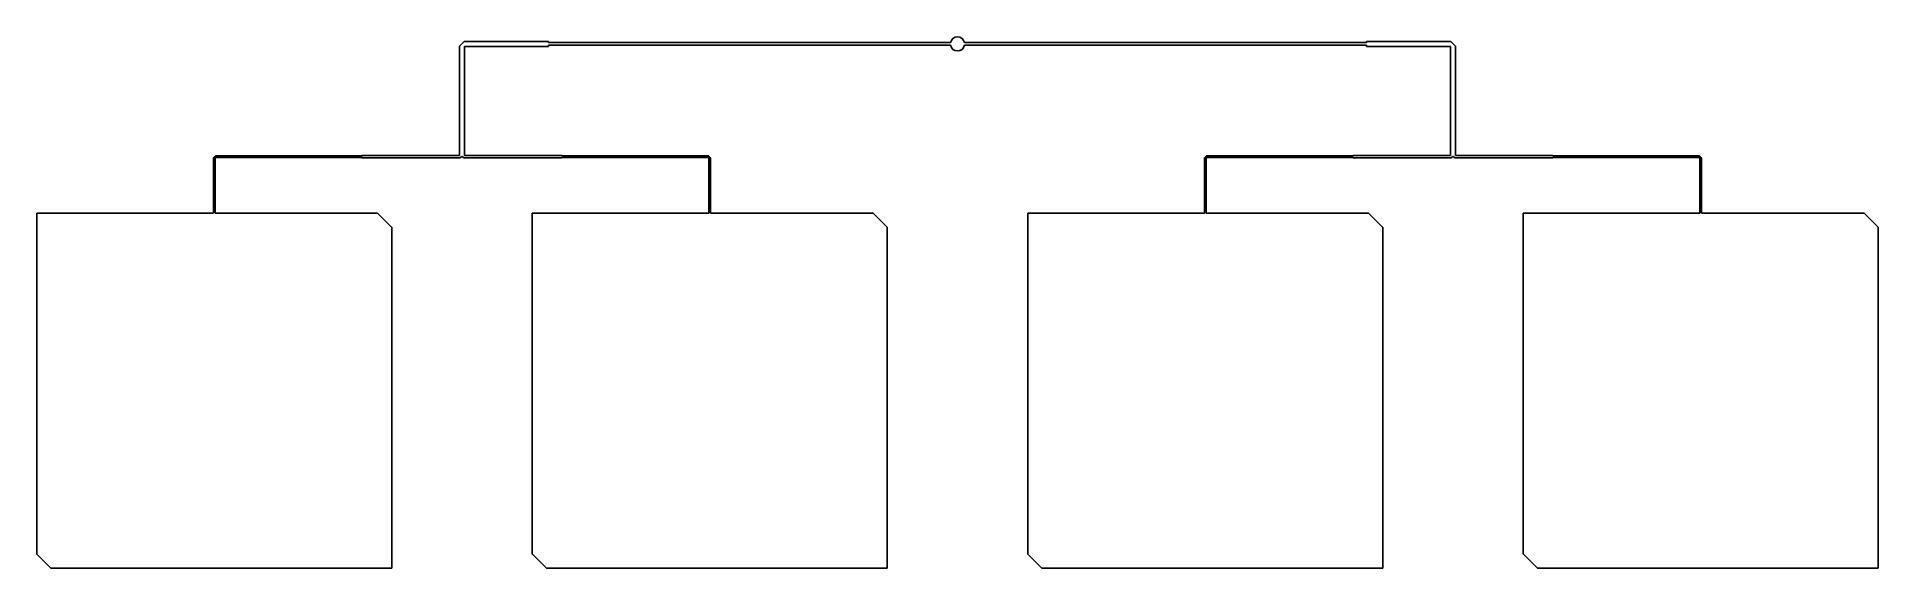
# Model space of a CAD drawing. Extents: x -163 to 163, y -93 to 1.
import ezdxf

# ---------------------------------------------------------------- set-up
doc = ezdxf.new("R2010")
doc.units = 0
doc.header["$MEASUREMENT"] = 0
doc.layers.add('BLACK', color=7, linetype='CONTINUOUS')

msp = doc.modelspace()

# ---------------------------------------------------------------- linework, layer by layer
at = {"layer": 'Black'}
for p, q in [((-88.3701, -0.383378), (-87.5647, 0.421977)), ((-87.5647, 0.421977), (-87.5638, 0.422607)), ((-87.5638, 0.422607), (-87.5631, 0.423451)), ((-87.5631, 0.423451), (-87.5603, 0.425085)), ((-87.5603, 0.425085), (-87.5576, 0.426958)), ((-87.5576, 0.426958), (-87.5565, 0.427243)), ((-87.5565, 0.427243), (-87.5556, 0.427792)), ((-87.5556, 0.427792), (-87.5524, 0.428359)), ((-87.5524, 0.428359), (-87.5492, 0.429205)), ((-87.5492, 0.429205), (-87.5481, 0.429109)), ((-87.5481, 0.429109), (-87.547, 0.4293)), ((-87.547, 0.4293), (-72.6304, 0.4293)), ((-72.6304, 0.4293), (-72.6282, 0.42892)), ((-72.6282, 0.42892), (-72.6261, 0.42892)), ((-72.6261, 0.42892), (-72.624, 0.428172)), ((-72.624, 0.428172), (-72.6218, 0.427792)), ((-72.6218, 0.427792), (-72.62, 0.426699)), ((-72.62, 0.426699), (-72.6179, 0.425951)), ((-72.6179, 0.425951), (-72.6162, 0.424544)), ((-72.6162, 0.424544), (-72.6143, 0.423451)), ((-72.6143, 0.423451), (-72.6129, 0.421776)), ((-72.6129, 0.421776), (-72.6112, 0.42037)), ((-72.6112, 0.42037), (-72.6102, 0.418477)), ((-72.6102, 0.418477), (-72.6087, 0.4168)), ((-72.6087, 0.4168), (-72.608, 0.414744)), ((-72.608, 0.414744), (-72.6069, 0.412851)), ((-72.6069, 0.412851), (-72.6065, 0.410697)), ((-72.6065, 0.410697), (-72.6058, 0.408641)), ((-72.6058, 0.408641), (-72.6058, 0.406455)), ((-72.6058, 0.406455), (-72.6054, 0.4043)), ((-72.6054, 0.4043), (-72.6054, 0.21253)), ((-72.6054, 0.21253), (-72.6053, 0.21141)), ((-72.6053, 0.21141), (-72.6042, 0.2113)), ((-72.6042, 0.2113), (-1.20429, 0.2113)), ((-1.20429, 0.2113), (-1.05747, 0.614687)), ((-1.05747, 0.614687), (-0.777354, 0.948513)), ((-0.777354, 0.948513), (-0.399958, 1.1664)), ((-0.399958, 1.1664), (0.0292, 1.24208)), ((0.0292, 1.24208), (0.458358, 1.1664)), ((0.458358, 1.1664), (0.835754, 0.948513)), ((0.835754, 0.948513), (1.11587, 0.614687)), ((1.11587, 0.614687), (1.26269, 0.2113)), ((1.26269, 0.2113), (72.6626, 0.2113)), ((72.6626, 0.2113), (72.6637, 0.21141)), ((72.6637, 0.21141), (72.6638, 0.21253)), ((72.6638, 0.4043), (72.6642, 0.406455)), ((72.6638, 0.21253), (72.6638, 0.4043)), ((72.6642, 0.408641), (72.6649, 0.410697)), ((72.6642, 0.406455), (72.6642, 0.408641)), ((72.6649, 0.410697), (72.6653, 0.412851)), ((72.6653, 0.412851), (72.6664, 0.414744)), ((72.6664, 0.414744), (72.6671, 0.4168)), ((72.6671, 0.4168), (72.6686, 0.418477)), ((72.6686, 0.418477), (72.6696, 0.42037)), ((72.6696, 0.42037), (72.6713, 0.421776)), ((72.6713, 0.421776), (72.6727, 0.423451)), ((72.6727, 0.423451), (72.6746, 0.424544)), ((72.6746, 0.424544), (72.6763, 0.425951)), ((72.6763, 0.425951), (72.6784, 0.426699)), ((72.6784, 0.426699), (72.6802, 0.427792)), ((72.6802, 0.427792), (72.6824, 0.428172)), ((72.6824, 0.428172), (72.6845, 0.42892)), ((72.6845, 0.42892), (72.6866, 0.42892)), ((72.6866, 0.42892), (72.6888, 0.4293)), ((72.6888, 0.4293), (87.6054, 0.4293)), ((87.6054, 0.4293), (87.6065, 0.429109)), ((87.6065, 0.429109), (87.6076, 0.429205)), ((87.6076, 0.429205), (87.6108, 0.428359)), ((87.6108, 0.428359), (87.614, 0.427792)), ((87.614, 0.427792), (87.6149, 0.427243)), ((87.6149, 0.427243), (87.616, 0.426958)), ((87.616, 0.426958), (87.6187, 0.425083)), ((87.6187, 0.425083), (87.6215, 0.423451)), ((87.6215, 0.423451), (87.6222, 0.422609)), ((87.6222, 0.422609), (87.6231, 0.421978)), ((87.6231, 0.421978), (88.4285, -0.383378)), ((-88.3774, -0.401056), (-88.3772, -0.399973)), ((-88.3774, -19.7875), (-88.3774, -0.401056)), ((-88.3773, -0.398877), (-88.3765, -0.395719)), ((-88.3772, -0.399973), (-88.3773, -0.398877)), ((-88.3765, -0.395719), (-88.3759, -0.392505)), ((-88.3759, -0.392505), (-88.3753, -0.391554)), ((-88.3753, -0.391554), (-88.3751, -0.390491)), ((-88.3751, -0.390491), (-88.3732, -0.387814)), ((-88.3732, -0.387814), (-88.3716, -0.384986)), ((-88.3716, -0.384986), (-88.3707, -0.38428)), ((-88.3707, -0.38428), (-88.3701, -0.383378)), ((-87.4933, -0.45481), (-87.4934, -0.45593)), ((-87.4934, -0.45593), (-87.4934, -19.7875)), ((-87.4922, -0.4547), (-87.4933, -0.45481)), ((-72.6304, -0.4547), (-87.4922, -0.4547)), ((-72.6282, -0.45432), (-72.6304, -0.4547)), ((-72.6261, -0.45432), (-72.6282, -0.45432)), ((-72.624, -0.453572), (-72.6261, -0.45432)), ((-72.6218, -0.453192), (-72.624, -0.453572)), ((-72.62, -0.452099), (-72.6218, -0.453192)), ((-72.6179, -0.451351), (-72.62, -0.452099)), ((-72.6162, -0.449944), (-72.6179, -0.451351)), ((-72.6143, -0.448851), (-72.6162, -0.449944)), ((-72.6129, -0.447176), (-72.6143, -0.448851)), ((-72.6112, -0.44577), (-72.6129, -0.447176)), ((-72.6102, -0.443877), (-72.6112, -0.44577)), ((-72.6087, -0.4422), (-72.6102, -0.443877)), ((-72.608, -0.440144), (-72.6087, -0.4422)), ((-72.6069, -0.438251), (-72.608, -0.440144)), ((-72.6065, -0.436097), (-72.6069, -0.438251)), ((-72.6058, -0.434041), (-72.6065, -0.436097)), ((-72.6054, -0.4297), (-72.6058, -0.431855)), ((-72.6058, -0.431855), (-72.6058, -0.434041)), ((-72.6053, -0.23681), (-72.6054, -0.23793)), ((-72.6054, -0.23793), (-72.6054, -0.4297)), ((-72.6042, -0.2367), (-72.6053, -0.23681)), ((-1.20429, -0.2367), (-72.6042, -0.2367)), ((-1.05747, -0.640087), (-1.20429, -0.2367)), ((-0.777354, -0.973913), (-1.05747, -0.640087)), ((-0.399958, -1.1918), (-0.777354, -0.973913)), ((0.0292, -1.26747), (-0.399958, -1.1918)), ((0.458358, -1.1918), (0.0292, -1.26747)), ((0.835754, -0.973913), (0.458358, -1.1918)), ((1.11587, -0.640087), (0.835754, -0.973913)), ((1.26269, -0.2367), (1.11587, -0.640087)), ((72.6626, -0.2367), (1.26269, -0.2367)), ((72.6637, -0.23681), (72.6626, -0.2367)), ((72.6638, -0.23793), (72.6637, -0.23681)), ((72.6638, -0.4297), (72.6638, -0.23793)), ((72.6642, -0.431855), (72.6638, -0.4297)), ((72.6642, -0.434041), (72.6642, -0.431855)), ((72.6649, -0.436097), (72.6642, -0.434041)), ((72.6653, -0.438251), (72.6649, -0.436097)), ((72.6664, -0.440144), (72.6653, -0.438251)), ((72.6671, -0.4422), (72.6664, -0.440144)), ((72.6686, -0.443877), (72.6671, -0.4422)), ((72.6696, -0.44577), (72.6686, -0.443877)), ((72.6713, -0.447176), (72.6696, -0.44577)), ((72.6727, -0.448851), (72.6713, -0.447176)), ((72.6746, -0.449944), (72.6727, -0.448851)), ((72.6763, -0.451351), (72.6746, -0.449944)), ((72.6784, -0.452099), (72.6763, -0.451351)), ((72.6802, -0.453192), (72.6784, -0.452099)), ((72.6824, -0.453572), (72.6802, -0.453192)), ((72.6845, -0.45432), (72.6824, -0.453572)), ((72.6866, -0.45432), (72.6845, -0.45432)), ((72.6888, -0.4547), (72.6866, -0.45432)), ((87.5506, -0.4547), (72.6888, -0.4547)), ((87.5517, -0.45481), (87.5506, -0.4547)), ((87.5518, -0.45593), (87.5517, -0.45481)), ((87.5518, -19.7875), (87.5518, -0.45593)), ((88.4285, -0.383378), (88.4291, -0.384278)), ((88.4291, -0.384278), (88.43, -0.384986)), ((88.43, -0.384986), (88.4316, -0.387817)), ((88.4316, -0.387817), (88.4335, -0.390491)), ((88.4335, -0.390491), (88.4337, -0.391554)), ((88.4337, -0.391554), (88.4343, -0.392505)), ((88.4343, -0.392505), (88.4349, -0.395719)), ((88.4349, -0.395719), (88.4357, -0.398877)), ((88.4357, -0.398877), (88.4356, -0.399973)), ((88.4356, -0.399973), (88.4358, -0.401056)), ((88.4358, -0.401056), (88.4358, -19.7875)), ((-132.055, -20.2483), (-132.054, -20.2451)), ((-132.055, -20.2494), (-132.055, -20.2483)), ((-132.055, -20.2505), (-132.055, -20.2494)), ((-132.055, -30.0115), (-132.055, -20.2505)), ((-132.054, -20.2419), (-132.053, -20.241)), ((-132.054, -20.2451), (-132.054, -20.2419)), ((-132.053, -20.2399), (-132.051, -20.2372)), ((-132.053, -20.241), (-132.053, -20.2399)), ((-132.051, -20.2372), (-132.049, -20.2344)), ((-132.049, -20.2337), (-132.048, -20.2328)), ((-132.049, -20.2344), (-132.049, -20.2337)), ((-132.048, -20.2328), (-131.698, -19.8825)), ((-131.779, -20.1502), (-131.78, -20.1503)), ((-131.78, -20.1503), (-131.78, -20.1514)), ((-131.78, -20.1514), (-131.78, -30.0115)), ((-105.679, -20.1502), (-131.779, -20.1502)), ((-131.698, -19.8825), (-131.697, -19.8819)), ((-131.697, -19.8819), (-131.696, -19.881)), ((-131.696, -19.881), (-131.693, -19.8794)), ((-131.693, -19.8794), (-131.691, -19.8775)), ((-131.691, -19.8775), (-131.689, -19.8773)), ((-131.689, -19.8773), (-131.688, -19.8767)), ((-131.688, -19.8767), (-131.685, -19.8761)), ((-131.685, -19.8761), (-131.682, -19.8753)), ((-131.682, -19.8753), (-131.681, -19.8754)), ((-131.681, -19.8754), (-131.68, -19.8752)), ((-131.68, -19.8752), (-105.679, -19.8752)), ((-105.679, -19.8752), (-105.678, -19.8751)), ((-105.678, -20.1503), (-105.679, -20.1502)), ((-105.678, -19.8137), (-105.677, -19.8115)), ((-105.678, -19.874), (-105.678, -19.8137)), ((-105.678, -19.8751), (-105.678, -19.874)), ((-105.678, -20.1514), (-105.678, -20.1503)), ((-105.678, -20.2117), (-105.678, -20.1514)), ((-105.677, -20.2139), (-105.678, -20.2117)), ((-105.677, -19.8073), (-105.676, -19.8051)), ((-105.677, -19.8094), (-105.677, -19.8073)), ((-105.677, -19.8115), (-105.677, -19.8094)), ((-105.677, -20.216), (-105.677, -20.2139)), ((-105.677, -20.2181), (-105.677, -20.216)), ((-105.676, -20.2203), (-105.677, -20.2181)), ((-105.676, -19.8051), (-105.675, -19.8033)), ((-105.675, -20.2221), (-105.676, -20.2203)), ((-105.675, -19.8033), (-105.674, -19.8012)), ((-105.674, -20.2242), (-105.675, -20.2221)), ((-105.674, -19.8012), (-105.673, -19.7995)), ((-105.673, -20.2259), (-105.674, -20.2242)), ((-105.673, -19.7995), (-105.672, -19.7976)), ((-105.672, -20.2278), (-105.673, -20.2259)), ((-105.672, -19.7976), (-105.67, -19.7962)), ((-105.67, -20.2292), (-105.672, -20.2278)), ((-105.67, -19.7962), (-105.669, -19.7945)), ((-105.669, -20.2309), (-105.67, -20.2292)), ((-105.669, -19.7945), (-105.667, -19.7935)), ((-105.667, -20.2319), (-105.669, -20.2309)), ((-105.667, -19.7935), (-105.665, -19.792)), ((-105.665, -20.2334), (-105.667, -20.2319)), ((-105.665, -19.792), (-105.663, -19.7913)), ((-105.663, -20.2341), (-105.665, -20.2334)), ((-105.663, -19.7913), (-105.661, -19.7902)), ((-105.661, -20.2352), (-105.663, -20.2341)), ((-105.661, -19.7902), (-105.659, -19.7898)), ((-105.659, -20.2356), (-105.661, -20.2352)), ((-105.659, -19.7898), (-105.657, -19.7891)), ((-105.657, -20.2363), (-105.659, -20.2356)), ((-105.657, -19.7891), (-105.655, -19.7891)), ((-105.655, -20.2363), (-105.657, -20.2363)), ((-105.655, -19.7891), (-105.653, -19.7887)), ((-105.653, -20.2367), (-105.655, -20.2363)), ((-105.653, -19.7887), (-88.3786, -19.7887)), ((-88.2335, -20.2367), (-105.653, -20.2367)), ((-88.3786, -19.7887), (-88.3775, -19.7886)), ((-88.3775, -19.7886), (-88.3774, -19.7875)), ((-88.2324, -20.2365), (-88.2335, -20.2367)), ((-88.2313, -20.2366), (-88.2324, -20.2365)), ((-88.2281, -20.2358), (-88.2313, -20.2366)), ((-88.2249, -20.2352), (-88.2281, -20.2358)), ((-88.224, -20.2346), (-88.2249, -20.2352)), ((-88.2229, -20.2344), (-88.224, -20.2346)), ((-88.2202, -20.2325), (-88.2229, -20.2344)), ((-88.2174, -20.2309), (-88.2202, -20.2325)), ((-88.2167, -20.23), (-88.2174, -20.2309)), ((-88.2158, -20.2294), (-88.2167, -20.23)), ((-88, -20.0136), (-88.2158, -20.2294)), ((-87.9991, -20.0128), (-88, -20.0136)), ((-87.9979, -20.0127), (-87.9991, -20.0128)), ((-87.8729, -20.0127), (-87.9979, -20.0127)), ((-87.8717, -20.0128), (-87.8729, -20.0127)), ((-87.8708, -20.0136), (-87.8717, -20.0128)), ((-87.655, -20.2294), (-87.8708, -20.0136)), ((-87.6541, -20.23), (-87.655, -20.2294)), ((-87.6534, -20.2309), (-87.6541, -20.23)), ((-87.6506, -20.2325), (-87.6534, -20.2309)), ((-87.6479, -20.2344), (-87.6506, -20.2325)), ((-87.6468, -20.2346), (-87.6479, -20.2344)), ((-87.6459, -20.2352), (-87.6468, -20.2346)), ((-87.6427, -20.2358), (-87.6459, -20.2352)), ((-87.6395, -20.2366), (-87.6427, -20.2358)), ((-87.6384, -20.2365), (-87.6395, -20.2366)), ((-87.6373, -20.2367), (-87.6384, -20.2365)), ((-70.2181, -20.2367), (-87.6373, -20.2367)), ((-87.4934, -19.7875), (-87.4933, -19.7886)), ((-87.4933, -19.7886), (-87.4922, -19.7887)), ((-87.4922, -19.7887), (-70.2181, -19.7887)), ((-70.2181, -19.7887), (-70.2159, -19.7891)), ((-70.2159, -20.2363), (-70.2181, -20.2367)), ((-70.2159, -19.7891), (-70.2138, -19.7891)), ((-70.2138, -20.2363), (-70.2159, -20.2363)), ((-70.2138, -19.7891), (-70.2117, -19.7898)), ((-70.2117, -20.2356), (-70.2138, -20.2363)), ((-70.2117, -19.7898), (-70.2095, -19.7902)), ((-70.2095, -20.2352), (-70.2117, -20.2356)), ((-70.2095, -19.7902), (-70.2077, -19.7913)), ((-70.2077, -20.2341), (-70.2095, -20.2352)), ((-70.2077, -19.7913), (-70.2056, -19.792)), ((-70.2056, -20.2334), (-70.2077, -20.2341)), ((-70.2056, -19.792), (-70.2039, -19.7935)), ((-70.2039, -20.2319), (-70.2056, -20.2334)), ((-70.2039, -19.7935), (-70.202, -19.7945)), ((-70.202, -20.2309), (-70.2039, -20.2319)), ((-70.202, -19.7945), (-70.2006, -19.7962)), ((-70.2006, -20.2292), (-70.202, -20.2309)), ((-70.2006, -19.7962), (-70.1989, -19.7976)), ((-70.1989, -20.2278), (-70.2006, -20.2292)), ((-70.1989, -19.7976), (-70.1979, -19.7995)), ((-70.1979, -20.2259), (-70.1989, -20.2278)), ((-70.1979, -19.7995), (-70.1964, -19.8012)), ((-70.1964, -20.2242), (-70.1979, -20.2259)), ((-70.1964, -19.8012), (-70.1957, -19.8033)), ((-70.1957, -20.2221), (-70.1964, -20.2242)), ((-70.1957, -19.8033), (-70.1946, -19.8051)), ((-70.1946, -20.2203), (-70.1957, -20.2221)), ((-70.1946, -19.8051), (-70.1942, -19.8073)), ((-70.1942, -20.2181), (-70.1946, -20.2203)), ((-70.1942, -19.8073), (-70.1935, -19.8094)), ((-70.1935, -20.216), (-70.1942, -20.2181)), ((-70.1935, -19.8094), (-70.1935, -19.8115)), ((-70.1935, -19.8115), (-70.1931, -19.8137)), ((-70.1931, -20.2117), (-70.1935, -20.2139)), ((-70.1935, -20.2139), (-70.1935, -20.216)), ((-70.1931, -19.8137), (-70.1931, -19.874)), ((-70.1931, -19.874), (-70.193, -19.8751)), ((-70.193, -20.1503), (-70.1931, -20.1514)), ((-70.1931, -20.1514), (-70.1931, -20.2117)), ((-70.193, -19.8751), (-70.1919, -19.8752)), ((-70.1919, -20.1502), (-70.193, -20.1503)), ((-70.1919, -19.8752), (-44.1909, -19.8752)), ((-44.0918, -20.1502), (-70.1919, -20.1502)), ((-44.1909, -19.8752), (-44.1898, -19.8754)), ((-44.1898, -19.8754), (-44.1887, -19.8753)), ((-44.1887, -19.8753), (-44.1855, -19.8761)), ((-44.1855, -19.8761), (-44.1823, -19.8767)), ((-44.1823, -19.8767), (-44.1814, -19.8773)), ((-44.1814, -19.8773), (-44.1803, -19.8775)), ((-44.1803, -19.8775), (-44.1776, -19.8794)), ((-44.1776, -19.8794), (-44.1748, -19.881)), ((-44.1748, -19.881), (-44.1741, -19.8819)), ((-44.1741, -19.8819), (-44.1732, -19.8825)), ((-44.1732, -19.8825), (-43.8229, -20.2328)), ((-44.0907, -20.1503), (-44.0918, -20.1502)), ((-44.0906, -20.1514), (-44.0907, -20.1503)), ((-44.0906, -30.0115), (-44.0906, -20.1514)), ((-43.8229, -20.2328), (-43.8223, -20.2337)), ((-43.8223, -20.2337), (-43.8214, -20.2344)), ((-43.8214, -20.2344), (-43.8198, -20.2372)), ((-43.8198, -20.2372), (-43.8179, -20.2399)), ((-43.8179, -20.2399), (-43.8177, -20.241)), ((-43.8177, -20.241), (-43.8171, -20.2419)), ((-43.8171, -20.2419), (-43.8165, -20.2451)), ((-43.8165, -20.2451), (-43.8157, -20.2483)), ((-43.8157, -20.2483), (-43.8158, -20.2494)), ((-43.8158, -20.2494), (-43.8156, -20.2505)), ((-43.8156, -20.2505), (-43.8156, -30.0115)), ((43.874, -20.2505), (43.8742, -20.2494)), ((43.874, -30.0115), (43.874, -20.2505)), ((43.8741, -20.2483), (43.8749, -20.2451)), ((43.8742, -20.2494), (43.8741, -20.2483)), ((43.8749, -20.2451), (43.8755, -20.2419)), ((43.8755, -20.2419), (43.8761, -20.241)), ((43.8761, -20.241), (43.8763, -20.2399)), ((43.8763, -20.2399), (43.8782, -20.2372)), ((43.8782, -20.2372), (43.8798, -20.2344)), ((43.8798, -20.2344), (43.8807, -20.2337)), ((43.8807, -20.2337), (43.8813, -20.2328)), ((43.8813, -20.2328), (44.2316, -19.8825)), ((44.1491, -20.1503), (44.149, -20.1514)), ((44.149, -20.1514), (44.149, -30.0115)), ((44.1502, -20.1502), (44.1491, -20.1503)), ((70.2503, -20.1502), (44.1502, -20.1502)), ((44.2316, -19.8825), (44.2325, -19.8819)), ((44.2325, -19.8819), (44.2332, -19.881)), ((44.2332, -19.881), (44.236, -19.8794)), ((44.236, -19.8794), (44.2387, -19.8775)), ((44.2387, -19.8775), (44.2398, -19.8773)), ((44.2398, -19.8773), (44.2407, -19.8767)), ((44.2407, -19.8767), (44.2439, -19.8761)), ((44.2439, -19.8761), (44.2471, -19.8753)), ((44.2471, -19.8753), (44.2482, -19.8754)), ((44.2482, -19.8754), (44.2493, -19.8752)), ((44.2493, -19.8752), (70.2503, -19.8752)), ((70.2503, -19.8752), (70.2514, -19.8751)), ((70.2514, -20.1503), (70.2503, -20.1502)), ((70.2514, -19.8751), (70.2515, -19.874)), ((70.2515, -20.1514), (70.2514, -20.1503)), ((70.2515, -19.8137), (70.2519, -19.8115)), ((70.2515, -19.874), (70.2515, -19.8137)), ((70.2515, -20.2117), (70.2515, -20.1514)), ((70.2519, -20.2139), (70.2515, -20.2117)), ((70.2519, -19.8094), (70.2526, -19.8073)), ((70.2519, -19.8115), (70.2519, -19.8094)), ((70.2519, -20.216), (70.2519, -20.2139)), ((70.2526, -20.2181), (70.2519, -20.216)), ((70.2526, -19.8073), (70.253, -19.8051)), ((70.253, -20.2203), (70.2526, -20.2181)), ((70.253, -19.8051), (70.2541, -19.8033)), ((70.2541, -20.2221), (70.253, -20.2203)), ((70.2541, -19.8033), (70.2548, -19.8012)), ((70.2548, -20.2242), (70.2541, -20.2221)), ((70.2548, -19.8012), (70.2563, -19.7995)), ((70.2563, -20.2259), (70.2548, -20.2242)), ((70.2563, -19.7995), (70.2573, -19.7976)), ((70.2573, -20.2278), (70.2563, -20.2259)), ((70.2573, -19.7976), (70.259, -19.7962)), ((70.259, -20.2292), (70.2573, -20.2278)), ((70.259, -19.7962), (70.2604, -19.7945)), ((70.2604, -20.2309), (70.259, -20.2292)), ((70.2604, -19.7945), (70.2623, -19.7935)), ((70.2623, -20.2319), (70.2604, -20.2309)), ((70.2623, -19.7935), (70.264, -19.792)), ((70.264, -20.2334), (70.2623, -20.2319)), ((70.264, -19.792), (70.2661, -19.7913)), ((70.2661, -20.2341), (70.264, -20.2334)), ((70.2661, -19.7913), (70.2679, -19.7902)), ((70.2679, -20.2352), (70.2661, -20.2341)), ((70.2679, -19.7902), (70.2701, -19.7898)), ((70.2701, -20.2356), (70.2679, -20.2352)), ((70.2701, -19.7898), (70.2722, -19.7891)), ((70.2722, -20.2363), (70.2701, -20.2356)), ((70.2722, -19.7891), (70.2743, -19.7891)), ((70.2743, -20.2363), (70.2722, -20.2363)), ((70.2743, -19.7891), (70.2765, -19.7887)), ((70.2765, -20.2367), (70.2743, -20.2363)), ((70.2765, -19.7887), (87.5506, -19.7887)), ((87.6957, -20.2367), (70.2765, -20.2367)), ((87.5506, -19.7887), (87.5517, -19.7886)), ((87.5517, -19.7886), (87.5518, -19.7875)), ((87.6968, -20.2365), (87.6957, -20.2367)), ((87.6979, -20.2366), (87.6968, -20.2365)), ((87.7011, -20.2358), (87.6979, -20.2366)), ((87.7043, -20.2352), (87.7011, -20.2358)), ((87.7052, -20.2346), (87.7043, -20.2352)), ((87.7063, -20.2344), (87.7052, -20.2346)), ((87.709, -20.2325), (87.7063, -20.2344)), ((87.7118, -20.2309), (87.709, -20.2325)), ((87.7125, -20.23), (87.7118, -20.2309)), ((87.7134, -20.2294), (87.7125, -20.23)), ((87.9292, -20.0136), (87.7134, -20.2294)), ((87.9301, -20.0128), (87.9292, -20.0136)), ((87.9313, -20.0127), (87.9301, -20.0128)), ((88.0563, -20.0127), (87.9313, -20.0127)), ((88.0575, -20.0128), (88.0563, -20.0127)), ((88.0584, -20.0136), (88.0575, -20.0128)), ((88.2742, -20.2294), (88.0584, -20.0136)), ((88.2751, -20.23), (88.2742, -20.2294)), ((88.2758, -20.2309), (88.2751, -20.23)), ((88.2786, -20.2325), (88.2758, -20.2309)), ((88.2813, -20.2344), (88.2786, -20.2325)), ((88.2824, -20.2346), (88.2813, -20.2344)), ((88.2833, -20.2352), (88.2824, -20.2346)), ((88.2865, -20.2358), (88.2833, -20.2352)), ((88.2897, -20.2366), (88.2865, -20.2358)), ((88.2908, -20.2365), (88.2897, -20.2366)), ((88.2919, -20.2367), (88.2908, -20.2365)), ((105.711, -20.2367), (88.2919, -20.2367)), ((88.4358, -19.7875), (88.4359, -19.7886)), ((88.4359, -19.7886), (88.437, -19.7887)), ((88.437, -19.7887), (105.711, -19.7887)), ((105.711, -19.7887), (105.713, -19.7891)), ((105.713, -20.2363), (105.711, -20.2367)), ((105.713, -19.7891), (105.715, -19.7891)), ((105.715, -20.2363), (105.713, -20.2363)), ((105.715, -19.7891), (105.717, -19.7898)), ((105.717, -20.2356), (105.715, -20.2363)), ((105.717, -19.7898), (105.72, -19.7902)), ((105.72, -20.2352), (105.717, -20.2356)), ((105.72, -19.7902), (105.722, -19.7913)), ((105.722, -20.2341), (105.72, -20.2352)), ((105.722, -19.7913), (105.724, -19.792)), ((105.724, -20.2334), (105.722, -20.2341)), ((105.724, -19.792), (105.725, -19.7935)), ((105.725, -20.2319), (105.724, -20.2334)), ((105.725, -19.7935), (105.727, -19.7945)), ((105.727, -20.2309), (105.725, -20.2319)), ((105.727, -19.7945), (105.729, -19.7962)), ((105.729, -20.2292), (105.727, -20.2309)), ((105.729, -19.7962), (105.73, -19.7976)), ((105.73, -20.2278), (105.729, -20.2292)), ((105.73, -19.7976), (105.731, -19.7995)), ((105.731, -20.2259), (105.73, -20.2278)), ((105.731, -19.7995), (105.733, -19.8012)), ((105.733, -20.2242), (105.731, -20.2259)), ((105.733, -19.8012), (105.733, -19.8033)), ((105.733, -19.8033), (105.735, -19.8051)), ((105.735, -20.2203), (105.733, -20.2221)), ((105.733, -20.2221), (105.733, -20.2242)), ((105.735, -19.8051), (105.735, -19.8073)), ((105.735, -19.8073), (105.736, -19.8094)), ((105.736, -20.216), (105.735, -20.2181)), ((105.735, -20.2181), (105.735, -20.2203)), ((105.736, -19.8094), (105.736, -19.8115)), ((105.736, -19.8115), (105.736, -19.8137)), ((105.736, -19.8137), (105.736, -19.874)), ((105.736, -19.874), (105.736, -19.8751)), ((105.736, -19.8751), (105.737, -19.8752)), ((105.737, -20.1502), (105.736, -20.1503)), ((105.736, -20.1503), (105.736, -20.1514)), ((105.736, -20.1514), (105.736, -20.2117)), ((105.736, -20.2117), (105.736, -20.2139)), ((105.736, -20.2139), (105.736, -20.216)), ((105.737, -19.8752), (131.738, -19.8752)), ((131.837, -20.1502), (105.737, -20.1502)), ((131.738, -19.8752), (131.739, -19.8754)), ((131.739, -19.8754), (131.741, -19.8753)), ((131.741, -19.8753), (131.744, -19.8761)), ((131.744, -19.8761), (131.747, -19.8767)), ((131.747, -19.8767), (131.748, -19.8773)), ((131.748, -19.8773), (131.749, -19.8775)), ((131.749, -19.8775), (131.752, -19.8794)), ((131.752, -19.8794), (131.754, -19.881)), ((131.754, -19.881), (131.755, -19.8819)), ((131.755, -19.8819), (131.756, -19.8825)), ((131.756, -19.8825), (132.106, -20.2328)), ((131.838, -20.1503), (131.837, -20.1502)), ((131.839, -20.1514), (131.838, -20.1503)), ((131.839, -30.0115), (131.839, -20.1514)), ((132.106, -20.2328), (132.107, -20.2337)), ((132.107, -20.2337), (132.108, -20.2344)), ((132.108, -20.2344), (132.109, -20.2372)), ((132.109, -20.2372), (132.111, -20.2399)), ((132.111, -20.2399), (132.112, -20.241)), ((132.112, -20.241), (132.112, -20.2419)), ((132.112, -20.2419), (132.113, -20.2451)), ((132.113, -20.2451), (132.114, -20.2483)), ((132.114, -20.2483), (132.113, -20.2494)), ((132.113, -20.2494), (132.114, -20.2505)), ((132.114, -20.2505), (132.114, -30.0115)), ((-163.418, -30.0377), (-163.417, -30.0355)), ((-163.418, -90.5023), (-163.418, -30.0377)), ((-163.417, -30.0313), (-163.416, -30.0291)), ((-163.417, -30.0334), (-163.417, -30.0313)), ((-163.417, -30.0355), (-163.417, -30.0334)), ((-163.416, -30.0291), (-163.415, -30.0273)), ((-163.415, -30.0273), (-163.414, -30.0252)), ((-163.414, -30.0252), (-163.413, -30.0235)), ((-163.413, -30.0235), (-163.412, -30.0216)), ((-163.412, -30.0216), (-163.41, -30.0202)), ((-163.41, -30.0202), (-163.409, -30.0185)), ((-163.409, -30.0185), (-163.407, -30.0175)), ((-163.407, -30.0175), (-163.405, -30.016)), ((-163.405, -30.016), (-163.403, -30.0153)), ((-163.403, -30.0153), (-163.401, -30.0142)), ((-163.401, -30.0142), (-163.399, -30.0138)), ((-163.399, -30.0138), (-163.397, -30.0131)), ((-163.397, -30.0131), (-163.395, -30.0131)), ((-163.395, -30.0131), (-163.393, -30.0127)), ((-163.393, -30.0127), (-132.056, -30.0127)), ((-132.056, -30.0127), (-132.055, -30.0126)), ((-132.055, -30.0126), (-132.055, -30.0115)), ((-131.78, -30.0115), (-131.78, -30.0126)), ((-131.78, -30.0126), (-131.779, -30.0127)), ((-131.779, -30.0127), (-102.928, -30.0127)), ((-102.928, -30.0127), (-102.927, -30.0129)), ((-102.927, -30.0129), (-102.926, -30.0128)), ((-102.926, -30.0128), (-102.923, -30.0136)), ((-102.923, -30.0136), (-102.92, -30.0142)), ((-102.92, -30.0142), (-102.919, -30.0148)), ((-102.919, -30.0148), (-102.917, -30.015)), ((-102.917, -30.015), (-102.915, -30.0169)), ((-102.915, -30.0169), (-102.912, -30.0185)), ((-102.912, -30.0185), (-102.911, -30.0194)), ((-102.911, -30.0194), (-102.91, -30.02)), ((-102.91, -30.02), (-100.425, -32.5054)), ((-100.425, -32.5054), (-100.424, -32.5063)), ((-100.424, -32.5063), (-100.424, -32.507)), ((-100.424, -32.507), (-100.422, -32.5098)), ((-100.422, -32.5098), (-100.42, -32.5125)), ((-100.42, -32.5125), (-100.42, -32.5136)), ((-100.42, -32.5136), (-100.419, -32.5145)), ((-100.419, -32.5145), (-100.419, -32.5177)), ((-100.419, -32.5177), (-100.418, -32.5209)), ((-100.418, -32.5209), (-100.418, -32.522)), ((-100.418, -32.522), (-100.418, -32.5231)), ((-100.418, -32.5231), (-100.418, -92.9877)), ((-75.4531, -30.0377), (-75.4527, -30.0355)), ((-75.4531, -90.5023), (-75.4531, -30.0377)), ((-75.4527, -30.0334), (-75.452, -30.0313)), ((-75.4527, -30.0355), (-75.4527, -30.0334)), ((-75.452, -30.0313), (-75.4516, -30.0291)), ((-75.4516, -30.0291), (-75.4505, -30.0273)), ((-75.4505, -30.0273), (-75.4498, -30.0252)), ((-75.4498, -30.0252), (-75.4483, -30.0235)), ((-75.4483, -30.0235), (-75.4473, -30.0216)), ((-75.4473, -30.0216), (-75.4456, -30.0202)), ((-75.4456, -30.0202), (-75.4442, -30.0185)), ((-75.4442, -30.0185), (-75.4423, -30.0175)), ((-75.4423, -30.0175), (-75.4406, -30.016)), ((-75.4406, -30.016), (-75.4385, -30.0153)), ((-75.4385, -30.0153), (-75.4367, -30.0142)), ((-75.4367, -30.0142), (-75.4345, -30.0138)), ((-75.4345, -30.0138), (-75.4324, -30.0131)), ((-75.4324, -30.0131), (-75.4303, -30.0131)), ((-75.4303, -30.0131), (-75.4281, -30.0127)), ((-75.4281, -30.0127), (-44.0918, -30.0127)), ((-44.0918, -30.0127), (-44.0907, -30.0126)), ((-44.0907, -30.0126), (-44.0906, -30.0115)), ((-43.8156, -30.0115), (-43.8155, -30.0126)), ((-43.8155, -30.0126), (-43.8144, -30.0127)), ((-43.8144, -30.0127), (-14.9635, -30.0127)), ((-14.9635, -30.0127), (-14.9624, -30.0129)), ((-14.9624, -30.0129), (-14.9613, -30.0128)), ((-14.9613, -30.0128), (-14.9581, -30.0136)), ((-14.9581, -30.0136), (-14.9549, -30.0142)), ((-14.9549, -30.0142), (-14.954, -30.0148)), ((-14.954, -30.0148), (-14.9529, -30.015)), ((-14.9529, -30.015), (-14.9502, -30.0169)), ((-14.9502, -30.0169), (-14.9474, -30.0185)), ((-14.9474, -30.0185), (-14.9467, -30.0194)), ((-14.9467, -30.0194), (-14.9458, -30.02)), ((-14.9458, -30.02), (-12.4604, -32.5054)), ((-12.4604, -32.5054), (-12.4598, -32.5063)), ((-12.4598, -32.5063), (-12.4589, -32.507)), ((-12.4589, -32.507), (-12.4573, -32.5098)), ((-12.4573, -32.5098), (-12.4554, -32.5125)), ((-12.4554, -32.5125), (-12.4552, -32.5136)), ((-12.4552, -32.5136), (-12.4546, -32.5145)), ((-12.4546, -32.5145), (-12.454, -32.5177)), ((-12.454, -32.5177), (-12.4532, -32.5209)), ((-12.4532, -32.5209), (-12.4533, -32.522)), ((-12.4533, -32.522), (-12.4531, -32.5231)), ((-12.4531, -32.5231), (-12.4531, -92.9877)), ((12.5115, -30.0377), (12.5119, -30.0355)), ((12.5115, -90.5023), (12.5115, -30.0377)), ((12.5119, -30.0334), (12.5126, -30.0313)), ((12.5119, -30.0355), (12.5119, -30.0334)), ((12.5126, -30.0313), (12.513, -30.0291)), ((12.513, -30.0291), (12.5141, -30.0273)), ((12.5141, -30.0273), (12.5148, -30.0252)), ((12.5148, -30.0252), (12.5163, -30.0235)), ((12.5163, -30.0235), (12.5173, -30.0216)), ((12.5173, -30.0216), (12.519, -30.0202)), ((12.519, -30.0202), (12.5204, -30.0185)), ((12.5204, -30.0185), (12.5223, -30.0175)), ((12.5223, -30.0175), (12.524, -30.016)), ((12.524, -30.016), (12.5261, -30.0153)), ((12.5261, -30.0153), (12.5279, -30.0142)), ((12.5279, -30.0142), (12.5301, -30.0138)), ((12.5301, -30.0138), (12.5322, -30.0131)), ((12.5322, -30.0131), (12.5343, -30.0131)), ((12.5343, -30.0131), (12.5365, -30.0127)), ((12.5365, -30.0127), (43.8728, -30.0127)), ((43.8728, -30.0127), (43.8739, -30.0126)), ((43.8739, -30.0126), (43.874, -30.0115)), ((44.149, -30.0115), (44.1491, -30.0126)), ((44.1491, -30.0126), (44.1502, -30.0127)), ((44.1502, -30.0127), (73.0011, -30.0127)), ((73.0011, -30.0127), (73.0022, -30.0129)), ((73.0022, -30.0129), (73.0033, -30.0128)), ((73.0033, -30.0128), (73.0065, -30.0136)), ((73.0065, -30.0136), (73.0097, -30.0142)), ((73.0097, -30.0142), (73.0106, -30.0148)), ((73.0106, -30.0148), (73.0117, -30.015)), ((73.0117, -30.015), (73.0144, -30.0169)), ((73.0144, -30.0169), (73.0172, -30.0185)), ((73.0172, -30.0185), (73.0179, -30.0194)), ((73.0179, -30.0194), (73.0188, -30.02)), ((73.0188, -30.02), (75.5042, -32.5054)), ((75.5042, -32.5054), (75.5048, -32.5063)), ((75.5048, -32.5063), (75.5057, -32.507)), ((75.5057, -32.507), (75.5073, -32.5098)), ((75.5073, -32.5098), (75.5092, -32.5125)), ((75.5092, -32.5125), (75.5094, -32.5136)), ((75.5094, -32.5136), (75.51, -32.5145)), ((75.51, -32.5145), (75.5106, -32.5177)), ((75.5106, -32.5177), (75.5114, -32.5209)), ((75.5114, -32.5209), (75.5113, -32.522)), ((75.5113, -32.522), (75.5115, -32.5231)), ((75.5115, -32.5231), (75.5115, -92.9877)), ((100.476, -30.0334), (100.477, -30.0313)), ((100.476, -30.0355), (100.476, -30.0334)), ((100.476, -30.0377), (100.476, -30.0355)), ((100.476, -90.5023), (100.476, -30.0377)), ((100.477, -30.0313), (100.478, -30.0291)), ((100.478, -30.0291), (100.479, -30.0273)), ((100.479, -30.0252), (100.481, -30.0235)), ((100.479, -30.0273), (100.479, -30.0252)), ((100.481, -30.0235), (100.482, -30.0216)), ((100.482, -30.0216), (100.484, -30.0202)), ((100.484, -30.0202), (100.485, -30.0185)), ((100.485, -30.0185), (100.487, -30.0175)), ((100.487, -30.0175), (100.489, -30.016)), ((100.489, -30.016), (100.491, -30.0153)), ((100.491, -30.0153), (100.493, -30.0142)), ((100.493, -30.0142), (100.495, -30.0138)), ((100.495, -30.0138), (100.497, -30.0131)), ((100.497, -30.0131), (100.499, -30.0131)), ((100.499, -30.0131), (100.501, -30.0127)), ((100.501, -30.0127), (131.837, -30.0127)), ((131.837, -30.0127), (131.838, -30.0126)), ((131.838, -30.0126), (131.839, -30.0115)), ((132.114, -30.0115), (132.114, -30.0126)), ((132.114, -30.0126), (132.115, -30.0127)), ((132.115, -30.0127), (160.966, -30.0127)), ((160.966, -30.0127), (160.967, -30.0129)), ((160.967, -30.0129), (160.968, -30.0128)), ((160.968, -30.0128), (160.971, -30.0136)), ((160.971, -30.0136), (160.974, -30.0142)), ((160.974, -30.0142), (160.975, -30.0148)), ((160.975, -30.0148), (160.976, -30.015)), ((160.976, -30.015), (160.979, -30.0169)), ((160.979, -30.0169), (160.982, -30.0185)), ((160.982, -30.0185), (160.983, -30.0194)), ((160.983, -30.0194), (160.983, -30.02)), ((160.983, -30.02), (163.469, -32.5054)), ((163.469, -32.5054), (163.469, -32.5063)), ((163.469, -32.5063), (163.47, -32.507)), ((163.47, -32.507), (163.472, -32.5098)), ((163.472, -32.5098), (163.474, -32.5125)), ((163.474, -32.5125), (163.474, -32.5136)), ((163.474, -32.5136), (163.475, -32.5145)), ((163.475, -32.5145), (163.475, -32.5177)), ((163.475, -32.5177), (163.476, -32.5209)), ((163.476, -32.5209), (163.476, -32.522)), ((163.476, -32.522), (163.476, -32.5231)), ((163.476, -32.5231), (163.476, -92.9877)), ((-163.418, -90.5034), (-163.418, -90.5023)), ((-163.418, -90.5045), (-163.418, -90.5034)), ((-163.417, -90.5077), (-163.418, -90.5045)), ((-163.416, -90.5109), (-163.417, -90.5077)), ((-163.416, -90.5118), (-163.416, -90.5109)), ((-163.415, -90.5129), (-163.416, -90.5118)), ((-163.413, -90.5156), (-163.415, -90.5129)), ((-163.412, -90.5184), (-163.413, -90.5156)), ((-163.411, -90.5191), (-163.412, -90.5184)), ((-163.41, -90.52), (-163.411, -90.5191)), ((-160.925, -93.0054), (-163.41, -90.52)), ((-75.4529, -90.5034), (-75.4531, -90.5023)), ((-75.453, -90.5045), (-75.4529, -90.5034)), ((-75.4522, -90.5077), (-75.453, -90.5045)), ((-75.4516, -90.5109), (-75.4522, -90.5077)), ((-75.451, -90.5118), (-75.4516, -90.5109)), ((-75.4508, -90.5129), (-75.451, -90.5118)), ((-75.4489, -90.5156), (-75.4508, -90.5129)), ((-75.4473, -90.5184), (-75.4489, -90.5156)), ((-75.4464, -90.5191), (-75.4473, -90.5184)), ((-75.4458, -90.52), (-75.4464, -90.5191)), ((-72.9604, -93.0054), (-75.4458, -90.52)), ((12.5117, -90.5034), (12.5115, -90.5023)), ((12.5116, -90.5045), (12.5117, -90.5034)), ((12.5124, -90.5077), (12.5116, -90.5045)), ((12.513, -90.5109), (12.5124, -90.5077)), ((12.5136, -90.5118), (12.513, -90.5109)), ((12.5138, -90.5129), (12.5136, -90.5118)), ((12.5157, -90.5156), (12.5138, -90.5129)), ((12.5173, -90.5184), (12.5157, -90.5156)), ((12.5182, -90.5191), (12.5173, -90.5184)), ((12.5188, -90.52), (12.5182, -90.5191)), ((15.0042, -93.0054), (12.5188, -90.52)), ((100.476, -90.5034), (100.476, -90.5023)), ((100.476, -90.5045), (100.476, -90.5034)), ((100.477, -90.5077), (100.476, -90.5045)), ((100.478, -90.5109), (100.477, -90.5077)), ((100.478, -90.5118), (100.478, -90.5109)), ((100.478, -90.5129), (100.478, -90.5118)), ((100.48, -90.5156), (100.478, -90.5129)), ((100.482, -90.5184), (100.48, -90.5156)), ((100.483, -90.5191), (100.482, -90.5184)), ((100.483, -90.52), (100.483, -90.5191)), ((102.969, -93.0054), (100.483, -90.52)), ((-160.924, -93.006), (-160.925, -93.0054)), ((-160.923, -93.0069), (-160.924, -93.006)), ((-160.921, -93.0085), (-160.923, -93.0069)), ((-160.918, -93.0104), (-160.921, -93.0085)), ((-160.917, -93.0106), (-160.918, -93.0104)), ((-160.916, -93.0112), (-160.917, -93.0106)), ((-160.913, -93.0118), (-160.916, -93.0112)), ((-160.91, -93.0126), (-160.913, -93.0118)), ((-160.908, -93.0125), (-160.91, -93.0126)), ((-160.907, -93.0127), (-160.908, -93.0125)), ((-100.443, -93.0127), (-160.907, -93.0127)), ((-100.441, -93.0123), (-100.443, -93.0127)), ((-100.438, -93.0123), (-100.441, -93.0123)), ((-100.436, -93.0116), (-100.438, -93.0123)), ((-100.434, -93.0112), (-100.436, -93.0116)), ((-100.432, -93.0101), (-100.434, -93.0112)), ((-100.43, -93.0094), (-100.432, -93.0101)), ((-100.429, -93.0079), (-100.43, -93.0094)), ((-100.427, -93.0069), (-100.429, -93.0079)), ((-100.425, -93.0052), (-100.427, -93.0069)), ((-100.424, -93.0038), (-100.425, -93.0052)), ((-100.422, -93.0019), (-100.424, -93.0038)), ((-100.421, -93.0002), (-100.422, -93.0019)), ((-100.42, -92.9981), (-100.421, -93.0002)), ((-100.419, -92.9963), (-100.42, -92.9981)), ((-100.418, -92.992), (-100.419, -92.9941)), ((-100.419, -92.9941), (-100.419, -92.9963)), ((-100.418, -92.9877), (-100.418, -92.9899)), ((-100.418, -92.9899), (-100.418, -92.992)), ((-72.9595, -93.006), (-72.9604, -93.0054)), ((-72.9588, -93.0069), (-72.9595, -93.006)), ((-72.956, -93.0085), (-72.9588, -93.0069)), ((-72.9533, -93.0104), (-72.956, -93.0085)), ((-72.9522, -93.0106), (-72.9533, -93.0104)), ((-72.9513, -93.0112), (-72.9522, -93.0106)), ((-72.9481, -93.0118), (-72.9513, -93.0112)), ((-72.9449, -93.0126), (-72.9481, -93.0118)), ((-72.9438, -93.0125), (-72.9449, -93.0126)), ((-72.9427, -93.0127), (-72.9438, -93.0125)), ((-12.4781, -93.0127), (-72.9427, -93.0127)), ((-12.4759, -93.0123), (-12.4781, -93.0127)), ((-12.4738, -93.0123), (-12.4759, -93.0123)), ((-12.4717, -93.0116), (-12.4738, -93.0123)), ((-12.4695, -93.0112), (-12.4717, -93.0116)), ((-12.4677, -93.0101), (-12.4695, -93.0112)), ((-12.4656, -93.0094), (-12.4677, -93.0101)), ((-12.4639, -93.0079), (-12.4656, -93.0094)), ((-12.462, -93.0069), (-12.4639, -93.0079)), ((-12.4606, -93.0052), (-12.462, -93.0069)), ((-12.4589, -93.0038), (-12.4606, -93.0052)), ((-12.4579, -93.0019), (-12.4589, -93.0038)), ((-12.4564, -93.0002), (-12.4579, -93.0019)), ((-12.4557, -92.9981), (-12.4564, -93.0002)), ((-12.4546, -92.9963), (-12.4557, -92.9981)), ((-12.4542, -92.9941), (-12.4546, -92.9963)), ((-12.4535, -92.992), (-12.4542, -92.9941)), ((-12.4531, -92.9877), (-12.4535, -92.9899)), ((-12.4535, -92.9899), (-12.4535, -92.992)), ((15.0051, -93.006), (15.0042, -93.0054)), ((15.0058, -93.0069), (15.0051, -93.006)), ((15.0086, -93.0085), (15.0058, -93.0069)), ((15.0113, -93.0104), (15.0086, -93.0085)), ((15.0124, -93.0106), (15.0113, -93.0104)), ((15.0133, -93.0112), (15.0124, -93.0106)), ((15.0165, -93.0118), (15.0133, -93.0112)), ((15.0197, -93.0126), (15.0165, -93.0118)), ((15.0208, -93.0125), (15.0197, -93.0126)), ((15.0219, -93.0127), (15.0208, -93.0125)), ((75.4865, -93.0127), (15.0219, -93.0127)), ((75.4887, -93.0123), (75.4865, -93.0127)), ((75.4908, -93.0123), (75.4887, -93.0123)), ((75.4929, -93.0116), (75.4908, -93.0123)), ((75.4951, -93.0112), (75.4929, -93.0116)), ((75.4969, -93.0101), (75.4951, -93.0112)), ((75.499, -93.0094), (75.4969, -93.0101)), ((75.5007, -93.0079), (75.499, -93.0094)), ((75.5026, -93.0069), (75.5007, -93.0079)), ((75.504, -93.0052), (75.5026, -93.0069)), ((75.5057, -93.0038), (75.504, -93.0052)), ((75.5067, -93.0019), (75.5057, -93.0038)), ((75.5082, -93.0002), (75.5067, -93.0019)), ((75.5089, -92.9981), (75.5082, -93.0002)), ((75.51, -92.9963), (75.5089, -92.9981)), ((75.5104, -92.9941), (75.51, -92.9963)), ((75.5111, -92.992), (75.5104, -92.9941)), ((75.5115, -92.9877), (75.5111, -92.9899)), ((75.5111, -92.9899), (75.5111, -92.992)), ((102.97, -93.006), (102.969, -93.0054)), ((102.97, -93.0069), (102.97, -93.006)), ((102.973, -93.0085), (102.97, -93.0069)), ((102.976, -93.0104), (102.973, -93.0085)), ((102.977, -93.0106), (102.976, -93.0104)), ((102.978, -93.0112), (102.977, -93.0106)), ((102.981, -93.0118), (102.978, -93.0112)), ((102.984, -93.0126), (102.981, -93.0118)), ((102.985, -93.0125), (102.984, -93.0126)), ((102.986, -93.0127), (102.985, -93.0125)), ((163.451, -93.0127), (102.986, -93.0127)), ((163.453, -93.0123), (163.451, -93.0127)), ((163.455, -93.0123), (163.453, -93.0123)), ((163.457, -93.0116), (163.455, -93.0123)), ((163.46, -93.0112), (163.457, -93.0116)), ((163.462, -93.0101), (163.46, -93.0112)), ((163.464, -93.0094), (163.462, -93.0101)), ((163.465, -93.0079), (163.464, -93.0094)), ((163.467, -93.0069), (163.465, -93.0079)), ((163.469, -93.0052), (163.467, -93.0069)), ((163.47, -93.0038), (163.469, -93.0052)), ((163.471, -93.0019), (163.47, -93.0038)), ((163.473, -93.0002), (163.471, -93.0019)), ((163.475, -92.9963), (163.473, -92.9981)), ((163.473, -92.9981), (163.473, -93.0002)), ((163.476, -92.992), (163.475, -92.9941)), ((163.475, -92.9941), (163.475, -92.9963)), ((163.476, -92.9877), (163.476, -92.9899)), ((163.476, -92.9899), (163.476, -92.992))]:
    msp.add_line(p, q, dxfattribs=at)

doc.saveas('drawing.dxf')
